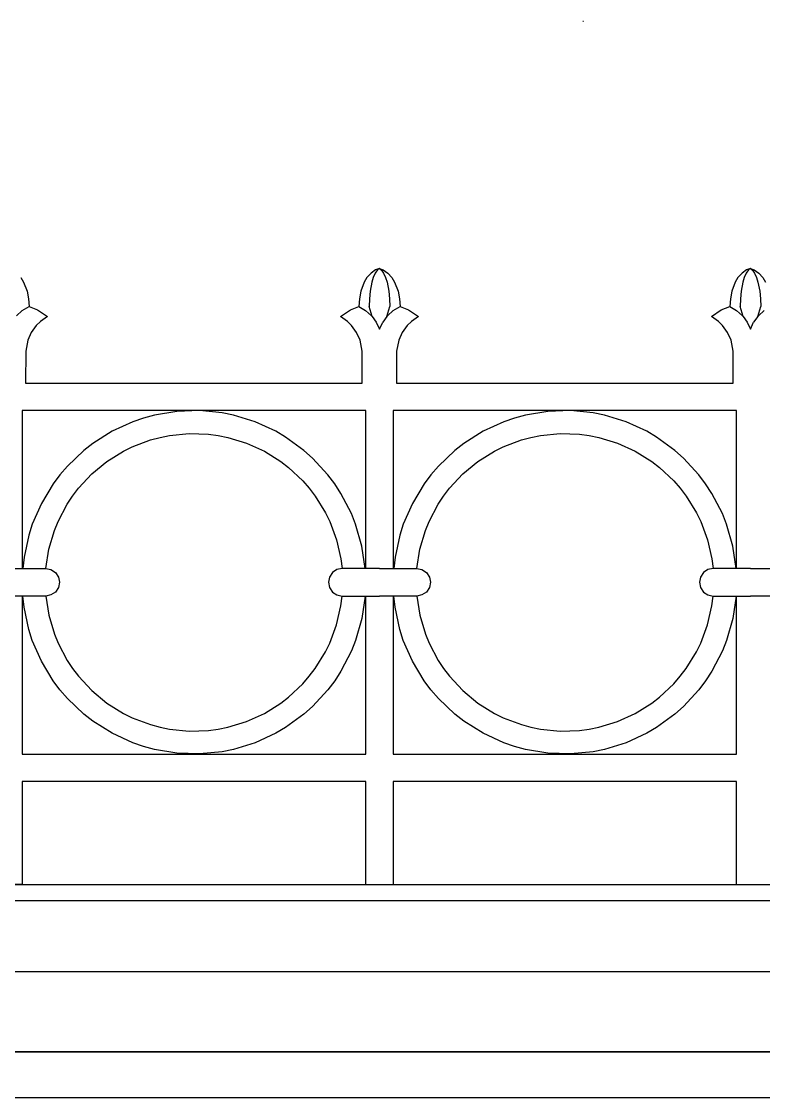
# Model space of a CAD drawing. Header units: millimetres. Extents: x -11840 to 12480, y -4119 to 5972.
# Drawn here: x -7933.5 to -7609.5, y 750.9 to 1220.8 of the extents above; entities that cross this region are included whole.
import ezdxf

# ---------------------------------------------------------------- set-up
doc = ezdxf.new("R2010")
doc.units = ezdxf.units.MM

msp = doc.modelspace()

# ---------------------------------------------------------------- linework, layer by layer
at = {"color": 140, "true_color": 0x00bfff}
msp.add_line((-7688.16, 1220.76), (-7688.37, 1220.74), dxfattribs=at)
at = {"color": 8, "true_color": 0x737373}
for p, q in [((-7933.79, 1108.95), (-7932.59, 1106.99)), ((-7933.79, 1108.95), (-7932.59, 1106.99)), ((-7782.64, 1108.95), (-7783.84, 1106.99)), ((-7782.64, 1108.95), (-7783.84, 1106.99)), ((-7780.85, 1110.92), (-7782.64, 1108.95)), ((-7780.85, 1110.92), (-7782.64, 1108.95)), ((-7778.86, 1112.36), (-7780.85, 1110.92)), ((-7778.86, 1112.36), (-7780.85, 1110.92)), ((-7779.93, 1108.95), (-7780.53, 1106.99)), ((-7779.93, 1108.95), (-7780.53, 1106.99)), ((-7779.03, 1110.92), (-7779.93, 1108.95)), ((-7779.03, 1110.92), (-7779.93, 1108.95)), ((-7778.04, 1112.36), (-7779.03, 1110.92)), ((-7778.04, 1112.36), (-7779.03, 1110.92)), ((-7777.22, 1112.86), (-7778.86, 1112.36)), ((-7777.22, 1112.86), (-7778.86, 1112.36)), ((-7777.22, 1112.86), (-7778.04, 1112.36)), ((-7777.22, 1112.86), (-7778.04, 1112.36)), ((-7777.22, 1112.86), (-7776.4, 1112.36)), ((-7777.22, 1112.86), (-7775.58, 1112.36)), ((-7777.22, 1112.86), (-7776.4, 1112.36)), ((-7777.22, 1112.86), (-7775.58, 1112.36)), ((-7776.4, 1112.36), (-7775.4, 1110.92)), ((-7776.4, 1112.36), (-7775.4, 1110.92)), ((-7775.58, 1112.36), (-7773.58, 1110.92)), ((-7775.58, 1112.36), (-7773.58, 1110.92)), ((-7775.4, 1110.92), (-7774.5, 1108.95)), ((-7775.4, 1110.92), (-7774.5, 1108.95)), ((-7774.5, 1108.95), (-7773.9, 1106.99)), ((-7774.5, 1108.95), (-7773.9, 1106.99)), ((-7773.58, 1110.92), (-7771.79, 1108.95)), ((-7773.58, 1110.92), (-7771.79, 1108.95)), ((-7771.79, 1108.95), (-7770.59, 1106.99)), ((-7771.79, 1108.95), (-7770.59, 1106.99)), ((-7620.64, 1108.95), (-7621.84, 1106.99)), ((-7620.64, 1108.95), (-7621.84, 1106.99)), ((-7618.85, 1110.92), (-7620.64, 1108.95)), ((-7618.85, 1110.92), (-7620.64, 1108.95)), ((-7616.86, 1112.36), (-7618.85, 1110.92)), ((-7616.86, 1112.36), (-7618.85, 1110.92)), ((-7617.93, 1108.95), (-7618.53, 1106.99)), ((-7617.93, 1108.95), (-7618.53, 1106.99)), ((-7617.03, 1110.92), (-7617.93, 1108.95)), ((-7617.03, 1110.92), (-7617.93, 1108.95)), ((-7616.04, 1112.36), (-7617.03, 1110.92)), ((-7616.04, 1112.36), (-7617.03, 1110.92)), ((-7615.22, 1112.86), (-7616.86, 1112.36)), ((-7615.22, 1112.86), (-7616.86, 1112.36)), ((-7615.22, 1112.86), (-7616.04, 1112.36)), ((-7615.22, 1112.86), (-7616.04, 1112.36)), ((-7615.22, 1112.86), (-7614.4, 1112.36)), ((-7615.22, 1112.86), (-7613.58, 1112.36)), ((-7615.22, 1112.86), (-7614.4, 1112.36)), ((-7615.22, 1112.86), (-7613.58, 1112.36)), ((-7614.4, 1112.36), (-7613.4, 1110.92)), ((-7614.4, 1112.36), (-7613.4, 1110.92)), ((-7613.58, 1112.36), (-7611.58, 1110.92)), ((-7613.58, 1112.36), (-7611.58, 1110.92)), ((-7613.4, 1110.92), (-7612.5, 1108.95)), ((-7613.4, 1110.92), (-7612.5, 1108.95)), ((-7612.5, 1108.95), (-7611.9, 1106.99)), ((-7612.5, 1108.95), (-7611.9, 1106.99)), ((-7611.58, 1110.92), (-7609.79, 1108.95)), ((-7611.58, 1110.92), (-7609.79, 1108.95)), ((-7609.79, 1108.95), (-7608.59, 1106.99)), ((-7609.79, 1108.95), (-7608.59, 1106.99)), ((-7932.59, 1106.99), (-7931.07, 1103.06)), ((-7932.59, 1106.99), (-7931.07, 1103.06)), ((-7783.84, 1106.99), (-7785.36, 1103.06)), ((-7783.84, 1106.99), (-7785.36, 1103.06)), ((-7780.53, 1106.99), (-7781.29, 1103.06)), ((-7780.53, 1106.99), (-7781.29, 1103.06)), ((-7773.9, 1106.99), (-7773.14, 1103.06)), ((-7773.9, 1106.99), (-7773.14, 1103.06)), ((-7770.59, 1106.99), (-7769.07, 1103.06)), ((-7770.59, 1106.99), (-7769.07, 1103.06)), ((-7621.84, 1106.99), (-7623.36, 1103.06)), ((-7621.84, 1106.99), (-7623.36, 1103.06)), ((-7618.53, 1106.99), (-7619.29, 1103.06)), ((-7618.53, 1106.99), (-7619.29, 1103.06)), ((-7611.9, 1106.99), (-7611.14, 1103.06)), ((-7611.9, 1106.99), (-7611.14, 1103.06)), ((-7931.07, 1103.06), (-7930.5, 1099.71)), ((-7931.07, 1103.06), (-7930.5, 1099.71)), ((-7930.5, 1099.71), (-7930.22, 1096.37)), ((-7930.5, 1099.71), (-7930.22, 1096.37)), ((-7785.94, 1099.71), (-7786.22, 1096.37)), ((-7785.94, 1099.71), (-7786.22, 1096.37)), ((-7785.36, 1103.06), (-7785.94, 1099.71)), ((-7785.36, 1103.06), (-7785.94, 1099.71)), ((-7781.58, 1099.71), (-7781.72, 1096.37)), ((-7781.58, 1099.71), (-7781.72, 1096.37)), ((-7781.29, 1103.06), (-7781.58, 1099.71)), ((-7781.29, 1103.06), (-7781.58, 1099.71)), ((-7773.14, 1103.06), (-7772.86, 1099.71)), ((-7773.14, 1103.06), (-7772.86, 1099.71)), ((-7772.86, 1099.71), (-7772.72, 1096.37)), ((-7772.86, 1099.71), (-7772.72, 1096.37)), ((-7769.07, 1103.06), (-7768.5, 1099.71)), ((-7769.07, 1103.06), (-7768.5, 1099.71)), ((-7768.5, 1099.71), (-7768.22, 1096.37)), ((-7768.5, 1099.71), (-7768.22, 1096.37)), ((-7623.94, 1099.71), (-7624.22, 1096.37)), ((-7623.94, 1099.71), (-7624.22, 1096.37)), ((-7623.36, 1103.06), (-7623.94, 1099.71)), ((-7623.36, 1103.06), (-7623.94, 1099.71)), ((-7619.58, 1099.71), (-7619.72, 1096.37)), ((-7619.58, 1099.71), (-7619.72, 1096.37)), ((-7619.29, 1103.06), (-7619.58, 1099.71)), ((-7619.29, 1103.06), (-7619.58, 1099.71)), ((-7611.14, 1103.06), (-7610.86, 1099.71)), ((-7611.14, 1103.06), (-7610.86, 1099.71)), ((-7610.86, 1099.71), (-7610.72, 1096.37)), ((-7610.86, 1099.71), (-7610.72, 1096.37)), ((-7933.19, 1094.62), (-7930.22, 1096.37)), ((-7933.19, 1094.62), (-7930.22, 1096.37)), ((-7930.22, 1096.37), (-7926.52, 1094.92)), ((-7930.22, 1096.37), (-7926.52, 1094.92)), ((-7926.52, 1094.92), (-7922.22, 1091.87)), ((-7926.52, 1094.92), (-7922.22, 1091.87)), ((-7794.22, 1091.87), (-7789.91, 1094.92)), ((-7794.22, 1091.87), (-7789.91, 1094.92)), ((-7789.91, 1094.92), (-7786.22, 1096.37)), ((-7789.91, 1094.92), (-7786.22, 1096.37)), ((-7786.22, 1096.37), (-7783.24, 1094.62)), ((-7786.22, 1096.37), (-7783.24, 1094.62)), ((-7780.42, 1091.94), (-7781.72, 1096.37)), ((-7780.42, 1091.94), (-7781.72, 1096.37)), ((-7774.01, 1091.94), (-7772.72, 1096.37)), ((-7774.01, 1091.94), (-7772.72, 1096.37)), ((-7771.19, 1094.62), (-7768.22, 1096.37)), ((-7771.19, 1094.62), (-7768.22, 1096.37)), ((-7768.22, 1096.37), (-7764.52, 1094.92)), ((-7768.22, 1096.37), (-7764.52, 1094.92)), ((-7764.52, 1094.92), (-7760.22, 1091.87)), ((-7764.52, 1094.92), (-7760.22, 1091.87)), ((-7632.22, 1091.87), (-7627.91, 1094.92)), ((-7632.22, 1091.87), (-7627.91, 1094.92)), ((-7627.91, 1094.92), (-7624.22, 1096.37)), ((-7627.91, 1094.92), (-7624.22, 1096.37)), ((-7624.22, 1096.37), (-7621.24, 1094.62)), ((-7624.22, 1096.37), (-7621.24, 1094.62)), ((-7618.42, 1091.94), (-7619.72, 1096.37)), ((-7618.42, 1091.94), (-7619.72, 1096.37)), ((-7612.01, 1091.94), (-7610.72, 1096.37)), ((-7612.01, 1091.94), (-7610.72, 1096.37)), ((-7933.19, 1094.62), (-7935.75, 1092.3)), ((-7933.19, 1094.62), (-7935.75, 1092.3)), ((-7922.22, 1091.87), (-7925.27, 1089.75)), ((-7922.22, 1091.87), (-7925.27, 1089.75)), ((-7791.17, 1089.75), (-7794.22, 1091.87)), ((-7791.17, 1089.75), (-7794.22, 1091.87)), ((-7783.24, 1094.62), (-7780.68, 1092.3)), ((-7783.24, 1094.62), (-7780.68, 1092.3)), ((-7780.68, 1092.3), (-7780.42, 1091.94)), ((-7780.68, 1092.3), (-7780.42, 1091.94)), ((-7780.42, 1091.94), (-7778.64, 1089.51)), ((-7780.42, 1091.94), (-7778.64, 1089.51)), ((-7774.01, 1091.94), (-7775.79, 1089.51)), ((-7774.01, 1091.94), (-7775.79, 1089.51)), ((-7773.75, 1092.3), (-7774.01, 1091.94)), ((-7773.75, 1092.3), (-7774.01, 1091.94)), ((-7771.19, 1094.62), (-7773.75, 1092.3)), ((-7771.19, 1094.62), (-7773.75, 1092.3)), ((-7760.22, 1091.87), (-7763.27, 1089.75)), ((-7760.22, 1091.87), (-7763.27, 1089.75)), ((-7629.17, 1089.75), (-7632.22, 1091.87)), ((-7629.17, 1089.75), (-7632.22, 1091.87)), ((-7621.24, 1094.62), (-7618.68, 1092.3)), ((-7621.24, 1094.62), (-7618.68, 1092.3)), ((-7618.68, 1092.3), (-7618.42, 1091.94)), ((-7618.68, 1092.3), (-7618.42, 1091.94)), ((-7618.42, 1091.94), (-7616.64, 1089.51)), ((-7618.42, 1091.94), (-7616.64, 1089.51)), ((-7612.01, 1091.94), (-7613.79, 1089.51)), ((-7612.01, 1091.94), (-7613.79, 1089.51)), ((-7611.75, 1092.3), (-7612.01, 1091.94)), ((-7611.75, 1092.3), (-7612.01, 1091.94)), ((-7609.19, 1094.62), (-7611.75, 1092.3)), ((-7609.19, 1094.62), (-7611.75, 1092.3)), ((-7927.04, 1088.02), (-7929.22, 1085.02)), ((-7927.04, 1088.02), (-7929.22, 1085.02)), ((-7925.27, 1089.75), (-7927.04, 1088.02)), ((-7925.27, 1089.75), (-7927.04, 1088.02)), ((-7789.4, 1088.02), (-7791.17, 1089.75)), ((-7789.4, 1088.02), (-7791.17, 1089.75)), ((-7787.22, 1085.02), (-7789.4, 1088.02)), ((-7787.22, 1085.02), (-7789.4, 1088.02)), ((-7778.64, 1089.51), (-7777.22, 1086.37)), ((-7778.64, 1089.51), (-7777.22, 1086.37)), ((-7777.22, 1086.37), (-7775.79, 1089.51)), ((-7777.22, 1086.37), (-7775.79, 1089.51)), ((-7765.04, 1088.02), (-7767.22, 1085.02)), ((-7765.04, 1088.02), (-7767.22, 1085.02)), ((-7763.27, 1089.75), (-7765.04, 1088.02)), ((-7763.27, 1089.75), (-7765.04, 1088.02)), ((-7627.4, 1088.02), (-7629.17, 1089.75)), ((-7627.4, 1088.02), (-7629.17, 1089.75)), ((-7625.22, 1085.02), (-7627.4, 1088.02)), ((-7625.22, 1085.02), (-7627.4, 1088.02)), ((-7616.64, 1089.51), (-7615.22, 1086.37)), ((-7616.64, 1089.51), (-7615.22, 1086.37)), ((-7615.22, 1086.37), (-7613.79, 1089.51)), ((-7615.22, 1086.37), (-7613.79, 1089.51)), ((-7930.75, 1081.64), (-7931.69, 1076.79)), ((-7930.75, 1081.64), (-7931.69, 1076.79)), ((-7929.22, 1085.02), (-7930.75, 1081.64)), ((-7929.22, 1085.02), (-7930.75, 1081.64)), ((-7785.68, 1081.64), (-7787.22, 1085.02)), ((-7785.68, 1081.64), (-7787.22, 1085.02)), ((-7784.74, 1076.79), (-7785.68, 1081.64)), ((-7784.74, 1076.79), (-7785.68, 1081.64)), ((-7768.75, 1081.64), (-7769.69, 1076.79)), ((-7768.75, 1081.64), (-7769.69, 1076.79)), ((-7767.22, 1085.02), (-7768.75, 1081.64)), ((-7767.22, 1085.02), (-7768.75, 1081.64)), ((-7623.68, 1081.64), (-7625.22, 1085.02)), ((-7623.68, 1081.64), (-7625.22, 1085.02)), ((-7622.74, 1076.79), (-7623.68, 1081.64)), ((-7622.74, 1076.79), (-7623.68, 1081.64)), ((-7931.69, 1076.79), (-7931.72, 1062.87)), ((-7931.69, 1076.79), (-7931.72, 1062.87)), ((-7784.72, 1062.87), (-7784.74, 1076.79)), ((-7784.72, 1062.87), (-7784.74, 1076.79)), ((-7769.69, 1076.79), (-7769.72, 1062.87)), ((-7769.69, 1076.79), (-7769.72, 1062.87)), ((-7622.72, 1062.87), (-7622.74, 1076.79)), ((-7622.72, 1062.87), (-7622.74, 1076.79)), ((-7931.72, 1062.87), (-7784.72, 1062.87)), ((-7931.72, 1062.87), (-7784.72, 1062.87)), ((-7769.72, 1062.87), (-7622.72, 1062.87)), ((-7769.72, 1062.87), (-7622.72, 1062.87)), ((-7783.22, 1050.87), (-7933.22, 1050.87)), ((-7933.22, 1050.87), (-7933.22, 981.87)), ((-7783.22, 1050.87), (-7933.22, 1050.87)), ((-7933.22, 1050.87), (-7933.22, 981.87)), ((-7875.45, 1048.86), (-7880.25, 1047.56)), ((-7875.45, 1048.86), (-7880.25, 1047.56)), ((-7865.66, 1050.5), (-7875.45, 1048.86)), ((-7865.66, 1050.5), (-7875.45, 1048.86)), ((-7855.73, 1050.82), (-7865.66, 1050.5)), ((-7855.73, 1050.82), (-7865.66, 1050.5)), ((-7845.85, 1049.84), (-7855.73, 1050.82)), ((-7845.85, 1049.84), (-7855.73, 1050.82)), ((-7840.98, 1048.86), (-7845.85, 1049.84)), ((-7840.98, 1048.86), (-7845.85, 1049.84)), ((-7831.49, 1045.94), (-7840.98, 1048.86)), ((-7831.49, 1045.94), (-7840.98, 1048.86)), ((-7783.22, 981.87), (-7783.22, 1050.87)), ((-7783.22, 981.87), (-7783.22, 1050.87)), ((-7771.22, 1050.87), (-7771.22, 981.87)), ((-7621.22, 1050.87), (-7771.22, 1050.87)), ((-7621.22, 1050.87), (-7771.22, 1050.87)), ((-7771.22, 1050.87), (-7771.22, 981.87)), ((-7713.45, 1048.86), (-7718.25, 1047.56)), ((-7713.45, 1048.86), (-7718.25, 1047.56)), ((-7703.66, 1050.5), (-7713.45, 1048.86)), ((-7703.66, 1050.5), (-7713.45, 1048.86)), ((-7693.73, 1050.82), (-7703.66, 1050.5)), ((-7693.73, 1050.82), (-7703.66, 1050.5)), ((-7683.85, 1049.84), (-7693.73, 1050.82)), ((-7683.85, 1049.84), (-7693.73, 1050.82)), ((-7678.98, 1048.86), (-7683.85, 1049.84)), ((-7678.98, 1048.86), (-7683.85, 1049.84)), ((-7669.49, 1045.94), (-7678.98, 1048.86)), ((-7669.49, 1045.94), (-7678.98, 1048.86)), ((-7621.22, 981.87), (-7621.22, 1050.87)), ((-7621.22, 981.87), (-7621.22, 1050.87)), ((-7884.95, 1045.94), (-7893.97, 1041.8)), ((-7884.95, 1045.94), (-7893.97, 1041.8)), ((-7880.25, 1047.56), (-7884.95, 1045.94)), ((-7880.25, 1047.56), (-7884.95, 1045.94)), ((-7822.46, 1041.8), (-7831.49, 1045.94)), ((-7822.46, 1041.8), (-7831.49, 1045.94)), ((-7722.95, 1045.94), (-7731.97, 1041.8)), ((-7722.95, 1045.94), (-7731.97, 1041.8)), ((-7718.25, 1047.56), (-7722.95, 1045.94)), ((-7718.25, 1047.56), (-7722.95, 1045.94)), ((-7660.46, 1041.8), (-7669.49, 1045.94)), ((-7660.46, 1041.8), (-7669.49, 1045.94)), ((-7893.97, 1041.8), (-7902.37, 1036.49)), ((-7893.97, 1041.8), (-7902.37, 1036.49)), ((-7877.16, 1038.05), (-7873.03, 1039.15)), ((-7877.16, 1038.05), (-7873.03, 1039.15)), ((-7873.03, 1039.15), (-7868.85, 1039.99)), ((-7873.03, 1039.15), (-7868.85, 1039.99)), ((-7868.85, 1039.99), (-7860.35, 1040.83)), ((-7868.85, 1039.99), (-7860.35, 1040.83)), ((-7860.35, 1040.83), (-7851.82, 1040.55)), ((-7860.35, 1040.83), (-7851.82, 1040.55)), ((-7851.82, 1040.55), (-7847.59, 1039.99)), ((-7851.82, 1040.55), (-7847.59, 1039.99)), ((-7847.59, 1039.99), (-7843.4, 1039.15)), ((-7847.59, 1039.99), (-7843.4, 1039.15)), ((-7843.4, 1039.15), (-7835.23, 1036.67)), ((-7843.4, 1039.15), (-7835.23, 1036.67)), ((-7818.18, 1039.28), (-7822.46, 1041.8)), ((-7818.18, 1039.28), (-7822.46, 1041.8)), ((-7810.15, 1033.44), (-7818.18, 1039.28)), ((-7810.15, 1033.44), (-7818.18, 1039.28)), ((-7731.97, 1041.8), (-7740.37, 1036.49)), ((-7731.97, 1041.8), (-7740.37, 1036.49)), ((-7715.16, 1038.05), (-7711.03, 1039.15)), ((-7715.16, 1038.05), (-7711.03, 1039.15)), ((-7711.03, 1039.15), (-7706.85, 1039.99)), ((-7711.03, 1039.15), (-7706.85, 1039.99)), ((-7706.85, 1039.99), (-7698.35, 1040.83)), ((-7706.85, 1039.99), (-7698.35, 1040.83)), ((-7698.35, 1040.83), (-7689.82, 1040.55)), ((-7698.35, 1040.83), (-7689.82, 1040.55)), ((-7689.82, 1040.55), (-7685.59, 1039.99)), ((-7689.82, 1040.55), (-7685.59, 1039.99)), ((-7685.59, 1039.99), (-7681.4, 1039.15)), ((-7685.59, 1039.99), (-7681.4, 1039.15)), ((-7681.4, 1039.15), (-7673.23, 1036.67)), ((-7681.4, 1039.15), (-7673.23, 1036.67)), ((-7656.18, 1039.28), (-7660.46, 1041.8)), ((-7656.18, 1039.28), (-7660.46, 1041.8)), ((-7648.15, 1033.44), (-7656.18, 1039.28)), ((-7648.15, 1033.44), (-7656.18, 1039.28)), ((-7902.37, 1036.49), (-7906.28, 1033.44)), ((-7902.37, 1036.49), (-7906.28, 1033.44)), ((-7888.97, 1033.13), (-7885.14, 1035.03)), ((-7888.97, 1033.13), (-7885.14, 1035.03)), ((-7885.14, 1035.03), (-7877.16, 1038.05)), ((-7885.14, 1035.03), (-7877.16, 1038.05)), ((-7835.23, 1036.67), (-7827.47, 1033.13)), ((-7835.23, 1036.67), (-7827.47, 1033.13)), ((-7740.37, 1036.49), (-7744.28, 1033.44)), ((-7740.37, 1036.49), (-7744.28, 1033.44)), ((-7726.97, 1033.13), (-7723.14, 1035.03)), ((-7726.97, 1033.13), (-7723.14, 1035.03)), ((-7723.14, 1035.03), (-7715.16, 1038.05)), ((-7723.14, 1035.03), (-7715.16, 1038.05)), ((-7673.23, 1036.67), (-7665.47, 1033.13)), ((-7673.23, 1036.67), (-7665.47, 1033.13)), ((-7906.28, 1033.44), (-7913.47, 1026.58)), ((-7906.28, 1033.44), (-7913.47, 1026.58)), ((-7896.21, 1028.61), (-7888.97, 1033.13)), ((-7896.21, 1028.61), (-7888.97, 1033.13)), ((-7827.47, 1033.13), (-7820.23, 1028.61)), ((-7827.47, 1033.13), (-7820.23, 1028.61)), ((-7806.44, 1030.13), (-7810.15, 1033.44)), ((-7806.44, 1030.13), (-7810.15, 1033.44)), ((-7799.73, 1022.81), (-7806.44, 1030.13)), ((-7799.73, 1022.81), (-7806.44, 1030.13)), ((-7744.28, 1033.44), (-7751.47, 1026.58)), ((-7744.28, 1033.44), (-7751.47, 1026.58)), ((-7734.21, 1028.61), (-7726.97, 1033.13)), ((-7734.21, 1028.61), (-7726.97, 1033.13)), ((-7665.47, 1033.13), (-7658.23, 1028.61)), ((-7665.47, 1033.13), (-7658.23, 1028.61)), ((-7644.44, 1030.13), (-7648.15, 1033.44)), ((-7644.44, 1030.13), (-7648.15, 1033.44)), ((-7637.73, 1022.81), (-7644.44, 1030.13)), ((-7637.73, 1022.81), (-7644.44, 1030.13)), ((-7913.47, 1026.58), (-7916.71, 1022.81)), ((-7913.47, 1026.58), (-7916.71, 1022.81)), ((-7902.79, 1023.18), (-7896.21, 1028.61)), ((-7902.79, 1023.18), (-7896.21, 1028.61)), ((-7820.23, 1028.61), (-7816.85, 1026)), ((-7820.23, 1028.61), (-7816.85, 1026)), ((-7816.85, 1026), (-7810.63, 1020.15)), ((-7816.85, 1026), (-7810.63, 1020.15)), ((-7751.47, 1026.58), (-7754.71, 1022.81)), ((-7751.47, 1026.58), (-7754.71, 1022.81)), ((-7740.79, 1023.18), (-7734.21, 1028.61)), ((-7740.79, 1023.18), (-7734.21, 1028.61)), ((-7658.23, 1028.61), (-7654.85, 1026)), ((-7658.23, 1028.61), (-7654.85, 1026)), ((-7654.85, 1026), (-7648.63, 1020.15)), ((-7654.85, 1026), (-7648.63, 1020.15)), ((-7916.71, 1022.81), (-7919.69, 1018.84)), ((-7916.71, 1022.81), (-7919.69, 1018.84)), ((-7908.6, 1016.93), (-7902.79, 1023.18)), ((-7908.6, 1016.93), (-7902.79, 1023.18)), ((-7810.63, 1020.15), (-7807.83, 1016.93)), ((-7810.63, 1020.15), (-7807.83, 1016.93)), ((-7796.75, 1018.84), (-7799.73, 1022.81)), ((-7796.75, 1018.84), (-7799.73, 1022.81)), ((-7754.71, 1022.81), (-7757.69, 1018.84)), ((-7754.71, 1022.81), (-7757.69, 1018.84)), ((-7746.6, 1016.93), (-7740.79, 1023.18)), ((-7746.6, 1016.93), (-7740.79, 1023.18)), ((-7648.63, 1020.15), (-7645.83, 1016.93)), ((-7648.63, 1020.15), (-7645.83, 1016.93)), ((-7634.75, 1018.84), (-7637.73, 1022.81)), ((-7634.75, 1018.84), (-7637.73, 1022.81)), ((-7919.69, 1018.84), (-7924.82, 1010.34)), ((-7919.69, 1018.84), (-7924.82, 1010.34)), ((-7911.19, 1013.53), (-7908.6, 1016.93)), ((-7911.19, 1013.53), (-7908.6, 1016.93)), ((-7807.83, 1016.93), (-7805.24, 1013.53)), ((-7807.83, 1016.93), (-7805.24, 1013.53)), ((-7794.04, 1014.67), (-7796.75, 1018.84)), ((-7794.04, 1014.67), (-7796.75, 1018.84)), ((-7757.69, 1018.84), (-7762.82, 1010.34)), ((-7757.69, 1018.84), (-7762.82, 1010.34)), ((-7749.19, 1013.53), (-7746.6, 1016.93)), ((-7749.19, 1013.53), (-7746.6, 1016.93)), ((-7645.83, 1016.93), (-7643.24, 1013.53)), ((-7645.83, 1016.93), (-7643.24, 1013.53)), ((-7632.04, 1014.67), (-7634.75, 1018.84)), ((-7632.04, 1014.67), (-7634.75, 1018.84)), ((-7924.82, 1010.34), (-7928.79, 1001.24)), ((-7924.82, 1010.34), (-7928.79, 1001.24)), ((-7913.55, 1009.97), (-7911.19, 1013.53)), ((-7913.55, 1009.97), (-7911.19, 1013.53)), ((-7805.24, 1013.53), (-7800.76, 1006.26)), ((-7805.24, 1013.53), (-7800.76, 1006.26)), ((-7789.47, 1005.85), (-7794.04, 1014.67)), ((-7789.47, 1005.85), (-7794.04, 1014.67)), ((-7762.82, 1010.34), (-7766.79, 1001.24)), ((-7762.82, 1010.34), (-7766.79, 1001.24)), ((-7751.55, 1009.97), (-7749.19, 1013.53)), ((-7751.55, 1009.97), (-7749.19, 1013.53)), ((-7643.24, 1013.53), (-7638.76, 1006.26)), ((-7643.24, 1013.53), (-7638.76, 1006.26)), ((-7627.47, 1005.85), (-7632.04, 1014.67)), ((-7627.47, 1005.85), (-7632.04, 1014.67)), ((-7917.54, 1002.43), (-7913.55, 1009.97)), ((-7917.54, 1002.43), (-7913.55, 1009.97)), ((-7800.76, 1006.26), (-7798.89, 1002.43)), ((-7800.76, 1006.26), (-7798.89, 1002.43)), ((-7787.64, 1001.24), (-7789.47, 1005.85)), ((-7787.64, 1001.24), (-7789.47, 1005.85)), ((-7755.54, 1002.43), (-7751.55, 1009.97)), ((-7755.54, 1002.43), (-7751.55, 1009.97)), ((-7638.76, 1006.26), (-7636.89, 1002.43)), ((-7638.76, 1006.26), (-7636.89, 1002.43)), ((-7625.64, 1001.24), (-7627.47, 1005.85)), ((-7625.64, 1001.24), (-7627.47, 1005.85)), ((-7928.79, 1001.24), (-7930.32, 996.51)), ((-7928.79, 1001.24), (-7930.32, 996.51)), ((-7919.16, 998.47), (-7917.54, 1002.43)), ((-7919.16, 998.47), (-7917.54, 1002.43)), ((-7798.89, 1002.43), (-7795.92, 994.42)), ((-7798.89, 1002.43), (-7795.92, 994.42)), ((-7784.9, 991.69), (-7787.64, 1001.24)), ((-7784.9, 991.69), (-7787.64, 1001.24)), ((-7766.79, 1001.24), (-7768.32, 996.51)), ((-7766.79, 1001.24), (-7768.32, 996.51)), ((-7757.16, 998.47), (-7755.54, 1002.43)), ((-7757.16, 998.47), (-7755.54, 1002.43)), ((-7636.89, 1002.43), (-7633.92, 994.42)), ((-7636.89, 1002.43), (-7633.92, 994.42)), ((-7622.9, 991.69), (-7625.64, 1001.24)), ((-7622.9, 991.69), (-7625.64, 1001.24)), ((-7930.32, 996.51), (-7932.41, 986.8)), ((-7930.32, 996.51), (-7932.41, 986.8)), ((-7921.59, 990.29), (-7919.16, 998.47)), ((-7921.59, 990.29), (-7919.16, 998.47)), ((-7768.32, 996.51), (-7770.41, 986.8)), ((-7768.32, 996.51), (-7770.41, 986.8)), ((-7759.59, 990.29), (-7757.16, 998.47)), ((-7759.59, 990.29), (-7757.16, 998.47)), ((-7795.92, 994.42), (-7794.03, 986.1)), ((-7795.92, 994.42), (-7794.03, 986.1)), ((-7783.46, 981.87), (-7784.9, 991.69)), ((-7783.46, 981.87), (-7784.9, 991.69)), ((-7633.92, 994.42), (-7632.03, 986.1)), ((-7633.92, 994.42), (-7632.03, 986.1)), ((-7621.46, 981.87), (-7622.9, 991.69)), ((-7621.46, 981.87), (-7622.9, 991.69)), ((-7932.41, 986.8), (-7932.98, 981.87)), ((-7932.41, 986.8), (-7932.98, 981.87)), ((-7922.94, 981.87), (-7921.59, 990.29)), ((-7922.94, 981.87), (-7921.59, 990.29)), ((-7770.41, 986.8), (-7770.98, 981.87)), ((-7770.41, 986.8), (-7770.98, 981.87)), ((-7760.94, 981.87), (-7759.59, 990.29)), ((-7760.94, 981.87), (-7759.59, 990.29)), ((-7794.03, 986.1), (-7793.49, 981.87)), ((-7794.03, 986.1), (-7793.49, 981.87)), ((-7632.03, 986.1), (-7631.49, 981.87)), ((-7632.03, 986.1), (-7631.49, 981.87)), ((-7945.49, 981.87), (-7922.94, 981.87)), ((-7945.49, 981.87), (-7922.94, 981.87)), ((-7922.94, 981.87), (-7920.64, 981.41)), ((-7922.94, 981.87), (-7920.64, 981.41)), ((-7920.64, 981.41), (-7918.7, 980.11)), ((-7920.64, 981.41), (-7918.7, 980.11)), ((-7918.7, 980.11), (-7917.4, 978.16)), ((-7918.7, 980.11), (-7917.4, 978.16)), ((-7917.4, 978.16), (-7916.94, 975.87)), ((-7917.4, 978.16), (-7916.94, 975.87)), ((-7799.04, 978.16), (-7799.49, 975.87)), ((-7799.04, 978.16), (-7799.49, 975.87)), ((-7797.74, 980.11), (-7799.04, 978.16)), ((-7797.74, 980.11), (-7799.04, 978.16)), ((-7795.79, 981.41), (-7797.74, 980.11)), ((-7795.79, 981.41), (-7797.74, 980.11)), ((-7793.49, 981.87), (-7795.79, 981.41)), ((-7793.49, 981.87), (-7795.79, 981.41)), ((-7777.22, 981.87), (-7793.49, 981.87)), ((-7777.22, 981.87), (-7793.49, 981.87)), ((-7777.22, 981.87), (-7760.94, 981.87)), ((-7777.22, 981.87), (-7760.94, 981.87)), ((-7760.94, 981.87), (-7758.64, 981.41)), ((-7760.94, 981.87), (-7758.64, 981.41)), ((-7758.64, 981.41), (-7756.7, 980.11)), ((-7758.64, 981.41), (-7756.7, 980.11)), ((-7756.7, 980.11), (-7755.4, 978.16)), ((-7756.7, 980.11), (-7755.4, 978.16)), ((-7755.4, 978.16), (-7754.94, 975.87)), ((-7755.4, 978.16), (-7754.94, 975.87)), ((-7637.04, 978.16), (-7637.49, 975.87)), ((-7637.04, 978.16), (-7637.49, 975.87)), ((-7635.74, 980.11), (-7637.04, 978.16)), ((-7635.74, 980.11), (-7637.04, 978.16)), ((-7633.79, 981.41), (-7635.74, 980.11)), ((-7633.79, 981.41), (-7635.74, 980.11)), ((-7631.49, 981.87), (-7633.79, 981.41)), ((-7631.49, 981.87), (-7633.79, 981.41)), ((-7615.22, 981.87), (-7631.49, 981.87)), ((-7615.22, 981.87), (-7631.49, 981.87)), ((-7615.22, 981.87), (-7598.94, 981.87)), ((-7615.22, 981.87), (-7598.94, 981.87)), ((-7917.4, 973.57), (-7918.7, 971.62)), ((-7917.4, 973.57), (-7918.7, 971.62)), ((-7916.94, 975.87), (-7917.4, 973.57)), ((-7916.94, 975.87), (-7917.4, 973.57)), ((-7799.49, 975.87), (-7799.04, 973.57)), ((-7799.49, 975.87), (-7799.04, 973.57)), ((-7799.04, 973.57), (-7797.74, 971.62)), ((-7799.04, 973.57), (-7797.74, 971.62)), ((-7755.4, 973.57), (-7756.7, 971.62)), ((-7755.4, 973.57), (-7756.7, 971.62)), ((-7754.94, 975.87), (-7755.4, 973.57)), ((-7754.94, 975.87), (-7755.4, 973.57)), ((-7637.49, 975.87), (-7637.04, 973.57)), ((-7637.49, 975.87), (-7637.04, 973.57)), ((-7637.04, 973.57), (-7635.74, 971.62)), ((-7637.04, 973.57), (-7635.74, 971.62)), ((-7922.94, 969.87), (-7945.49, 969.87)), ((-7922.94, 969.87), (-7945.49, 969.87)), ((-7933.22, 969.87), (-7933.22, 900.87)), ((-7933.22, 969.87), (-7933.22, 900.87)), ((-7932.41, 964.93), (-7932.98, 969.87)), ((-7932.41, 964.93), (-7932.98, 969.87)), ((-7920.64, 970.32), (-7922.94, 969.87)), ((-7920.64, 970.32), (-7922.94, 969.87)), ((-7922.94, 969.87), (-7921.59, 961.44)), ((-7922.94, 969.87), (-7921.59, 961.44)), ((-7918.7, 971.62), (-7920.64, 970.32)), ((-7918.7, 971.62), (-7920.64, 970.32)), ((-7797.74, 971.62), (-7795.79, 970.32)), ((-7797.74, 971.62), (-7795.79, 970.32)), ((-7795.79, 970.32), (-7793.49, 969.87)), ((-7795.79, 970.32), (-7793.49, 969.87)), ((-7794.03, 965.63), (-7793.49, 969.87)), ((-7794.03, 965.63), (-7793.49, 969.87)), ((-7793.49, 969.87), (-7777.22, 969.87)), ((-7793.49, 969.87), (-7777.22, 969.87)), ((-7783.46, 969.87), (-7784.9, 960.04)), ((-7783.46, 969.87), (-7784.9, 960.04)), ((-7783.22, 900.87), (-7783.22, 969.87)), ((-7783.22, 900.87), (-7783.22, 969.87)), ((-7760.94, 969.87), (-7777.22, 969.87)), ((-7760.94, 969.87), (-7777.22, 969.87)), ((-7771.22, 969.87), (-7771.22, 900.87)), ((-7771.22, 969.87), (-7771.22, 900.87)), ((-7770.41, 964.93), (-7770.98, 969.87)), ((-7770.41, 964.93), (-7770.98, 969.87)), ((-7758.64, 970.32), (-7760.94, 969.87)), ((-7758.64, 970.32), (-7760.94, 969.87)), ((-7760.94, 969.87), (-7759.59, 961.44)), ((-7760.94, 969.87), (-7759.59, 961.44)), ((-7756.7, 971.62), (-7758.64, 970.32)), ((-7756.7, 971.62), (-7758.64, 970.32)), ((-7635.74, 971.62), (-7633.79, 970.32)), ((-7635.74, 971.62), (-7633.79, 970.32)), ((-7633.79, 970.32), (-7631.49, 969.87)), ((-7633.79, 970.32), (-7631.49, 969.87)), ((-7632.03, 965.63), (-7631.49, 969.87)), ((-7632.03, 965.63), (-7631.49, 969.87)), ((-7631.49, 969.87), (-7615.22, 969.87)), ((-7631.49, 969.87), (-7615.22, 969.87)), ((-7621.46, 969.87), (-7622.9, 960.04)), ((-7621.46, 969.87), (-7622.9, 960.04)), ((-7621.22, 900.87), (-7621.22, 969.87)), ((-7621.22, 900.87), (-7621.22, 969.87)), ((-7598.94, 969.87), (-7615.22, 969.87)), ((-7598.94, 969.87), (-7615.22, 969.87)), ((-7930.32, 955.22), (-7932.41, 964.93)), ((-7930.32, 955.22), (-7932.41, 964.93)), ((-7795.92, 957.31), (-7794.03, 965.63)), ((-7795.92, 957.31), (-7794.03, 965.63)), ((-7768.32, 955.22), (-7770.41, 964.93)), ((-7768.32, 955.22), (-7770.41, 964.93)), ((-7633.92, 957.31), (-7632.03, 965.63)), ((-7633.92, 957.31), (-7632.03, 965.63)), ((-7921.59, 961.44), (-7919.16, 953.26)), ((-7921.59, 961.44), (-7919.16, 953.26)), ((-7784.9, 960.04), (-7787.64, 950.49)), ((-7784.9, 960.04), (-7787.64, 950.49)), ((-7759.59, 961.44), (-7757.16, 953.26)), ((-7759.59, 961.44), (-7757.16, 953.26)), ((-7622.9, 960.04), (-7625.64, 950.49)), ((-7622.9, 960.04), (-7625.64, 950.49)), ((-7928.79, 950.49), (-7930.32, 955.22)), ((-7928.79, 950.49), (-7930.32, 955.22)), ((-7798.89, 949.3), (-7795.92, 957.31)), ((-7798.89, 949.3), (-7795.92, 957.31)), ((-7766.79, 950.49), (-7768.32, 955.22)), ((-7766.79, 950.49), (-7768.32, 955.22)), ((-7636.89, 949.3), (-7633.92, 957.31)), ((-7636.89, 949.3), (-7633.92, 957.31)), ((-7924.82, 941.39), (-7928.79, 950.49)), ((-7924.82, 941.39), (-7928.79, 950.49)), ((-7919.16, 953.26), (-7917.54, 949.3)), ((-7919.16, 953.26), (-7917.54, 949.3)), ((-7917.54, 949.3), (-7913.55, 941.76)), ((-7917.54, 949.3), (-7913.55, 941.76)), ((-7800.76, 945.47), (-7798.89, 949.3)), ((-7800.76, 945.47), (-7798.89, 949.3)), ((-7787.64, 950.49), (-7789.47, 945.88)), ((-7787.64, 950.49), (-7789.47, 945.88)), ((-7762.82, 941.39), (-7766.79, 950.49)), ((-7762.82, 941.39), (-7766.79, 950.49)), ((-7757.16, 953.26), (-7755.54, 949.3)), ((-7757.16, 953.26), (-7755.54, 949.3)), ((-7755.54, 949.3), (-7751.55, 941.76)), ((-7755.54, 949.3), (-7751.55, 941.76)), ((-7638.76, 945.47), (-7636.89, 949.3)), ((-7638.76, 945.47), (-7636.89, 949.3)), ((-7625.64, 950.49), (-7627.47, 945.88)), ((-7625.64, 950.49), (-7627.47, 945.88)), ((-7805.24, 938.2), (-7800.76, 945.47)), ((-7805.24, 938.2), (-7800.76, 945.47)), ((-7789.47, 945.88), (-7794.04, 937.06)), ((-7789.47, 945.88), (-7794.04, 937.06)), ((-7643.24, 938.2), (-7638.76, 945.47)), ((-7643.24, 938.2), (-7638.76, 945.47)), ((-7627.47, 945.88), (-7632.04, 937.06)), ((-7627.47, 945.88), (-7632.04, 937.06)), ((-7919.69, 932.89), (-7924.82, 941.39)), ((-7919.69, 932.89), (-7924.82, 941.39)), ((-7913.55, 941.76), (-7911.19, 938.2)), ((-7913.55, 941.76), (-7911.19, 938.2)), ((-7757.69, 932.89), (-7762.82, 941.39)), ((-7757.69, 932.89), (-7762.82, 941.39)), ((-7751.55, 941.76), (-7749.19, 938.2)), ((-7751.55, 941.76), (-7749.19, 938.2)), ((-7911.19, 938.2), (-7908.6, 934.8)), ((-7911.19, 938.2), (-7908.6, 934.8)), ((-7807.83, 934.8), (-7805.24, 938.2)), ((-7807.83, 934.8), (-7805.24, 938.2)), ((-7794.04, 937.06), (-7796.75, 932.89)), ((-7794.04, 937.06), (-7796.75, 932.89)), ((-7749.19, 938.2), (-7746.6, 934.8)), ((-7749.19, 938.2), (-7746.6, 934.8)), ((-7645.83, 934.8), (-7643.24, 938.2)), ((-7645.83, 934.8), (-7643.24, 938.2)), ((-7632.04, 937.06), (-7634.75, 932.89)), ((-7632.04, 937.06), (-7634.75, 932.89)), ((-7916.71, 928.92), (-7919.69, 932.89)), ((-7916.71, 928.92), (-7919.69, 932.89)), ((-7908.6, 934.8), (-7902.79, 928.55)), ((-7908.6, 934.8), (-7902.79, 928.55)), ((-7816.85, 925.73), (-7810.63, 931.58)), ((-7816.85, 925.73), (-7810.63, 931.58)), ((-7810.63, 931.58), (-7807.83, 934.8)), ((-7810.63, 931.58), (-7807.83, 934.8)), ((-7796.75, 932.89), (-7799.73, 928.92)), ((-7796.75, 932.89), (-7799.73, 928.92)), ((-7754.71, 928.92), (-7757.69, 932.89)), ((-7754.71, 928.92), (-7757.69, 932.89)), ((-7746.6, 934.8), (-7740.79, 928.55)), ((-7746.6, 934.8), (-7740.79, 928.55)), ((-7654.85, 925.73), (-7648.63, 931.58)), ((-7654.85, 925.73), (-7648.63, 931.58)), ((-7648.63, 931.58), (-7645.83, 934.8)), ((-7648.63, 931.58), (-7645.83, 934.8)), ((-7634.75, 932.89), (-7637.73, 928.92)), ((-7634.75, 932.89), (-7637.73, 928.92)), ((-7913.47, 925.15), (-7916.71, 928.92)), ((-7913.47, 925.15), (-7916.71, 928.92)), ((-7902.79, 928.55), (-7896.21, 923.12)), ((-7902.79, 928.55), (-7896.21, 923.12)), ((-7820.23, 923.12), (-7816.85, 925.73)), ((-7820.23, 923.12), (-7816.85, 925.73)), ((-7799.73, 928.92), (-7806.44, 921.6)), ((-7799.73, 928.92), (-7806.44, 921.6)), ((-7751.47, 925.15), (-7754.71, 928.92)), ((-7751.47, 925.15), (-7754.71, 928.92)), ((-7740.79, 928.55), (-7734.21, 923.12)), ((-7740.79, 928.55), (-7734.21, 923.12)), ((-7658.23, 923.12), (-7654.85, 925.73)), ((-7658.23, 923.12), (-7654.85, 925.73)), ((-7637.73, 928.92), (-7644.44, 921.6)), ((-7637.73, 928.92), (-7644.44, 921.6)), ((-7906.28, 918.29), (-7913.47, 925.15)), ((-7906.28, 918.29), (-7913.47, 925.15)), ((-7896.21, 923.12), (-7888.97, 918.6)), ((-7896.21, 923.12), (-7888.97, 918.6)), ((-7827.47, 918.6), (-7820.23, 923.12)), ((-7827.47, 918.6), (-7820.23, 923.12)), ((-7806.44, 921.6), (-7810.15, 918.29)), ((-7806.44, 921.6), (-7810.15, 918.29)), ((-7744.28, 918.29), (-7751.47, 925.15)), ((-7744.28, 918.29), (-7751.47, 925.15)), ((-7734.21, 923.12), (-7726.97, 918.6)), ((-7734.21, 923.12), (-7726.97, 918.6)), ((-7665.47, 918.6), (-7658.23, 923.12)), ((-7665.47, 918.6), (-7658.23, 923.12)), ((-7644.44, 921.6), (-7648.15, 918.29)), ((-7644.44, 921.6), (-7648.15, 918.29)), ((-7902.37, 915.24), (-7906.28, 918.29)), ((-7902.37, 915.24), (-7906.28, 918.29)), ((-7888.97, 918.6), (-7885.14, 916.7)), ((-7888.97, 918.6), (-7885.14, 916.7)), ((-7885.14, 916.7), (-7877.16, 913.69)), ((-7885.14, 916.7), (-7877.16, 913.69)), ((-7835.23, 915.06), (-7827.47, 918.6)), ((-7835.23, 915.06), (-7827.47, 918.6)), ((-7810.15, 918.29), (-7818.18, 912.45)), ((-7810.15, 918.29), (-7818.18, 912.45)), ((-7740.37, 915.24), (-7744.28, 918.29)), ((-7740.37, 915.24), (-7744.28, 918.29)), ((-7726.97, 918.6), (-7723.14, 916.7)), ((-7726.97, 918.6), (-7723.14, 916.7)), ((-7723.14, 916.7), (-7715.16, 913.69)), ((-7723.14, 916.7), (-7715.16, 913.69)), ((-7673.23, 915.06), (-7665.47, 918.6)), ((-7673.23, 915.06), (-7665.47, 918.6)), ((-7648.15, 918.29), (-7656.18, 912.45)), ((-7648.15, 918.29), (-7656.18, 912.45)), ((-7893.97, 909.94), (-7902.37, 915.24)), ((-7893.97, 909.94), (-7902.37, 915.24)), ((-7877.16, 913.69), (-7873.03, 912.58)), ((-7877.16, 913.69), (-7873.03, 912.58)), ((-7873.03, 912.58), (-7868.85, 911.74)), ((-7873.03, 912.58), (-7868.85, 911.74)), ((-7868.85, 911.74), (-7860.35, 910.9)), ((-7868.85, 911.74), (-7860.35, 910.9)), ((-7851.82, 911.18), (-7847.59, 911.74)), ((-7851.82, 911.18), (-7847.59, 911.74)), ((-7847.59, 911.74), (-7843.4, 912.58)), ((-7847.59, 911.74), (-7843.4, 912.58)), ((-7843.4, 912.58), (-7835.23, 915.06)), ((-7843.4, 912.58), (-7835.23, 915.06)), ((-7818.18, 912.45), (-7822.46, 909.94)), ((-7818.18, 912.45), (-7822.46, 909.94)), ((-7731.97, 909.94), (-7740.37, 915.24)), ((-7731.97, 909.94), (-7740.37, 915.24)), ((-7715.16, 913.69), (-7711.03, 912.58)), ((-7715.16, 913.69), (-7711.03, 912.58)), ((-7711.03, 912.58), (-7706.85, 911.74)), ((-7711.03, 912.58), (-7706.85, 911.74)), ((-7706.85, 911.74), (-7698.35, 910.9)), ((-7706.85, 911.74), (-7698.35, 910.9)), ((-7689.82, 911.18), (-7685.59, 911.74)), ((-7689.82, 911.18), (-7685.59, 911.74)), ((-7685.59, 911.74), (-7681.4, 912.58)), ((-7685.59, 911.74), (-7681.4, 912.58)), ((-7681.4, 912.58), (-7673.23, 915.06)), ((-7681.4, 912.58), (-7673.23, 915.06)), ((-7656.18, 912.45), (-7660.46, 909.94)), ((-7656.18, 912.45), (-7660.46, 909.94)), ((-7884.95, 905.79), (-7893.97, 909.94)), ((-7884.95, 905.79), (-7893.97, 909.94)), ((-7860.35, 910.9), (-7851.82, 911.18)), ((-7860.35, 910.9), (-7851.82, 911.18)), ((-7822.46, 909.94), (-7831.49, 905.79)), ((-7822.46, 909.94), (-7831.49, 905.79)), ((-7722.95, 905.79), (-7731.97, 909.94)), ((-7722.95, 905.79), (-7731.97, 909.94)), ((-7698.35, 910.9), (-7689.82, 911.18)), ((-7698.35, 910.9), (-7689.82, 911.18)), ((-7660.46, 909.94), (-7669.49, 905.79)), ((-7660.46, 909.94), (-7669.49, 905.79)), ((-7880.25, 904.17), (-7884.95, 905.79)), ((-7880.25, 904.17), (-7884.95, 905.79)), ((-7875.45, 902.87), (-7880.25, 904.17)), ((-7875.45, 902.87), (-7880.25, 904.17)), ((-7865.66, 901.24), (-7875.45, 902.87)), ((-7865.66, 901.24), (-7875.45, 902.87)), ((-7840.98, 902.87), (-7845.85, 901.89)), ((-7840.98, 902.87), (-7845.85, 901.89)), ((-7831.49, 905.79), (-7840.98, 902.87)), ((-7831.49, 905.79), (-7840.98, 902.87)), ((-7718.25, 904.17), (-7722.95, 905.79)), ((-7718.25, 904.17), (-7722.95, 905.79)), ((-7713.45, 902.87), (-7718.25, 904.17)), ((-7713.45, 902.87), (-7718.25, 904.17)), ((-7703.66, 901.24), (-7713.45, 902.87)), ((-7703.66, 901.24), (-7713.45, 902.87)), ((-7678.98, 902.87), (-7683.85, 901.89)), ((-7678.98, 902.87), (-7683.85, 901.89)), ((-7669.49, 905.79), (-7678.98, 902.87)), ((-7669.49, 905.79), (-7678.98, 902.87)), ((-7933.22, 900.87), (-7783.22, 900.87)), ((-7933.22, 900.87), (-7783.22, 900.87)), ((-7855.73, 900.91), (-7865.66, 901.24)), ((-7855.73, 900.91), (-7865.66, 901.24)), ((-7845.85, 901.89), (-7855.73, 900.91)), ((-7845.85, 901.89), (-7855.73, 900.91)), ((-7771.22, 900.87), (-7621.22, 900.87)), ((-7771.22, 900.87), (-7621.22, 900.87)), ((-7693.73, 900.91), (-7703.66, 901.24)), ((-7693.73, 900.91), (-7703.66, 901.24)), ((-7683.85, 901.89), (-7693.73, 900.91)), ((-7683.85, 901.89), (-7693.73, 900.91)), ((-7933.22, 888.87), (-7933.22, 843.87)), ((-7783.22, 888.87), (-7933.22, 888.87)), ((-7783.22, 888.87), (-7933.22, 888.87)), ((-7933.22, 888.87), (-7933.22, 843.87)), ((-7783.22, 843.87), (-7783.22, 888.87)), ((-7783.22, 843.87), (-7783.22, 888.87)), ((-7771.22, 888.87), (-7771.22, 843.87)), ((-7621.22, 888.87), (-7771.22, 888.87)), ((-7771.22, 888.87), (-7771.22, 843.87)), ((-7621.22, 888.87), (-7771.22, 888.87)), ((-7621.22, 843.87), (-7621.22, 888.87)), ((-7621.22, 843.87), (-7621.22, 888.87)), ((-7933.22, 843.87), (-7945.22, 843.87)), ((-7933.22, 843.87), (-7945.22, 843.87)), ((-7783.22, 843.87), (-7777.22, 843.87)), ((-7783.22, 843.87), (-7777.22, 843.87)), ((-7777.22, 843.87), (-7771.22, 843.87)), ((-7777.22, 843.87), (-7771.22, 843.87)), ((-7621.22, 843.87), (-7615.22, 843.87)), ((-7621.22, 843.87), (-7615.22, 843.87)), ((-7615.22, 843.87), (-7609.22, 843.87)), ((-7615.22, 843.87), (-7609.22, 843.87))]:
    msp.add_line(p, q, dxfattribs=at)
at = {"color": 251, "true_color": 0x666666}
for p, q in [((-7068.83, 843.73), (-8000.48, 843.73)), ((-7068.83, 843.73), (-8000.48, 843.73)), ((-7065.51, 836.73), (-8003.8, 836.73)), ((-7065.51, 836.73), (-8003.8, 836.73)), ((-7065.51, 805.73), (-8003.8, 805.73)), ((-7065.51, 805.73), (-8003.8, 805.73)), ((-7957.73, 770.88), (-7111.58, 770.88)), ((-7957.73, 770.88), (-7111.58, 770.88)), ((-7111.58, 770.84), (-7957.73, 770.84)), ((-7111.58, 770.84), (-7957.73, 770.84)), ((-7957.73, 750.88), (-7111.58, 750.88)), ((-7957.73, 750.88), (-7111.58, 750.88))]:
    msp.add_line(p, q, dxfattribs=at)

doc.saveas('drawing.dxf')
